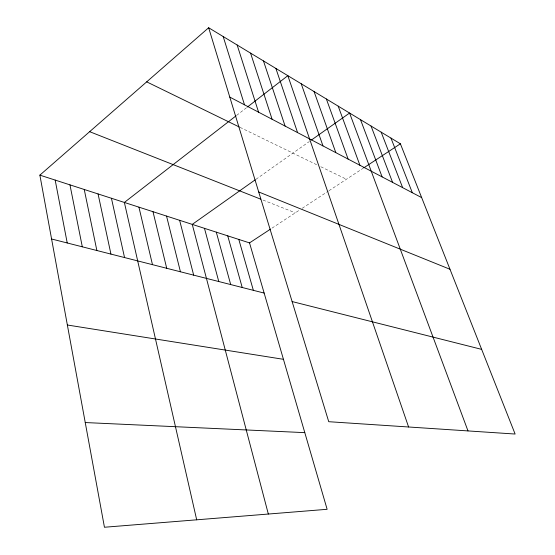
<?xml version="1.0" encoding="UTF-8"?>
<svg xmlns="http://www.w3.org/2000/svg" width="555" height="555" viewBox="0 0 555 555"><rect width="100%" height="100%" fill="white"/><g stroke="black" fill="none" stroke-linecap="round" stroke-linejoin="round"><path stroke-width="0.42" stroke-dasharray="2.77 2.08" d="M236.631 115.391L246.746 107.545M255.98 179.286L309.399 141.476M271.985 228.147L299.45 210.102M302.204 208.298L328.241 191.191M328.962 190.719L363.025 168.345M263.056 200.084L295.322 212.815M240.065 127.372L317.002 164.877M320.818 166.736L346.445 179.23"/><path stroke-width="0.83" d="M39.877 175.137L249.528 242.896L327.131 509.303L104.444 527.25L39.877 175.137L208.652 27.75L400.391 143.794L515.123 434.038L328.74 421.703L208.652 27.75M235.951 115.919L124.369 202.443L196.685 519.813M247.412 107.025L287.837 75.674L408.591 426.989M255.286 179.778L192.259 224.386L268.329 514.041M311.494 139.985L349.574 113.04L467.99 430.916M249.528 242.896L270.569 229.076M363.726 167.881L400.391 143.794M85.241 422.549L304.799 432.643M67.356 325.008L283.438 359.314M292.117 301.559L481.657 349.373M51.587 238.997L264.145 293.075M89.646 131.674L260.753 199.176M258.706 191.954L449.994 269.265M146.693 81.856L239.295 126.998M229.798 97.104L421.668 197.615M390.963 138.084L412.33 192.724M381.181 132.166L402.639 187.645M371.038 126.027L392.579 182.373M360.507 119.658L382.117 176.899M338.203 106.158L359.911 165.265M326.375 98.998L348.117 159.084M314.061 91.54L335.817 152.639M301.226 83.777L322.975 145.916M275.884 68.438L297.57 132.61M263.465 60.925L285.097 126.075M250.562 53.114L272.11 119.269M237.151 44.997L258.588 112.186M223.193 36.547L244.498 104.805M238.803 239.434L253.357 290.327M227.73 235.854L242.216 287.49M216.297 232.156L230.693 284.562M204.476 228.334L218.774 281.531M179.619 220.3L193.667 275.141M166.535 216.075L180.437 271.777M152.986 211.691L166.715 268.287M138.937 207.154L152.472 264.659M111.43 198.26L124.542 257.555M98.062 193.938L110.938 254.093M84.242 189.477L96.868 250.513M69.958 184.857L82.306 246.808M55.174 180.077L67.224 242.972"/></g></svg>
